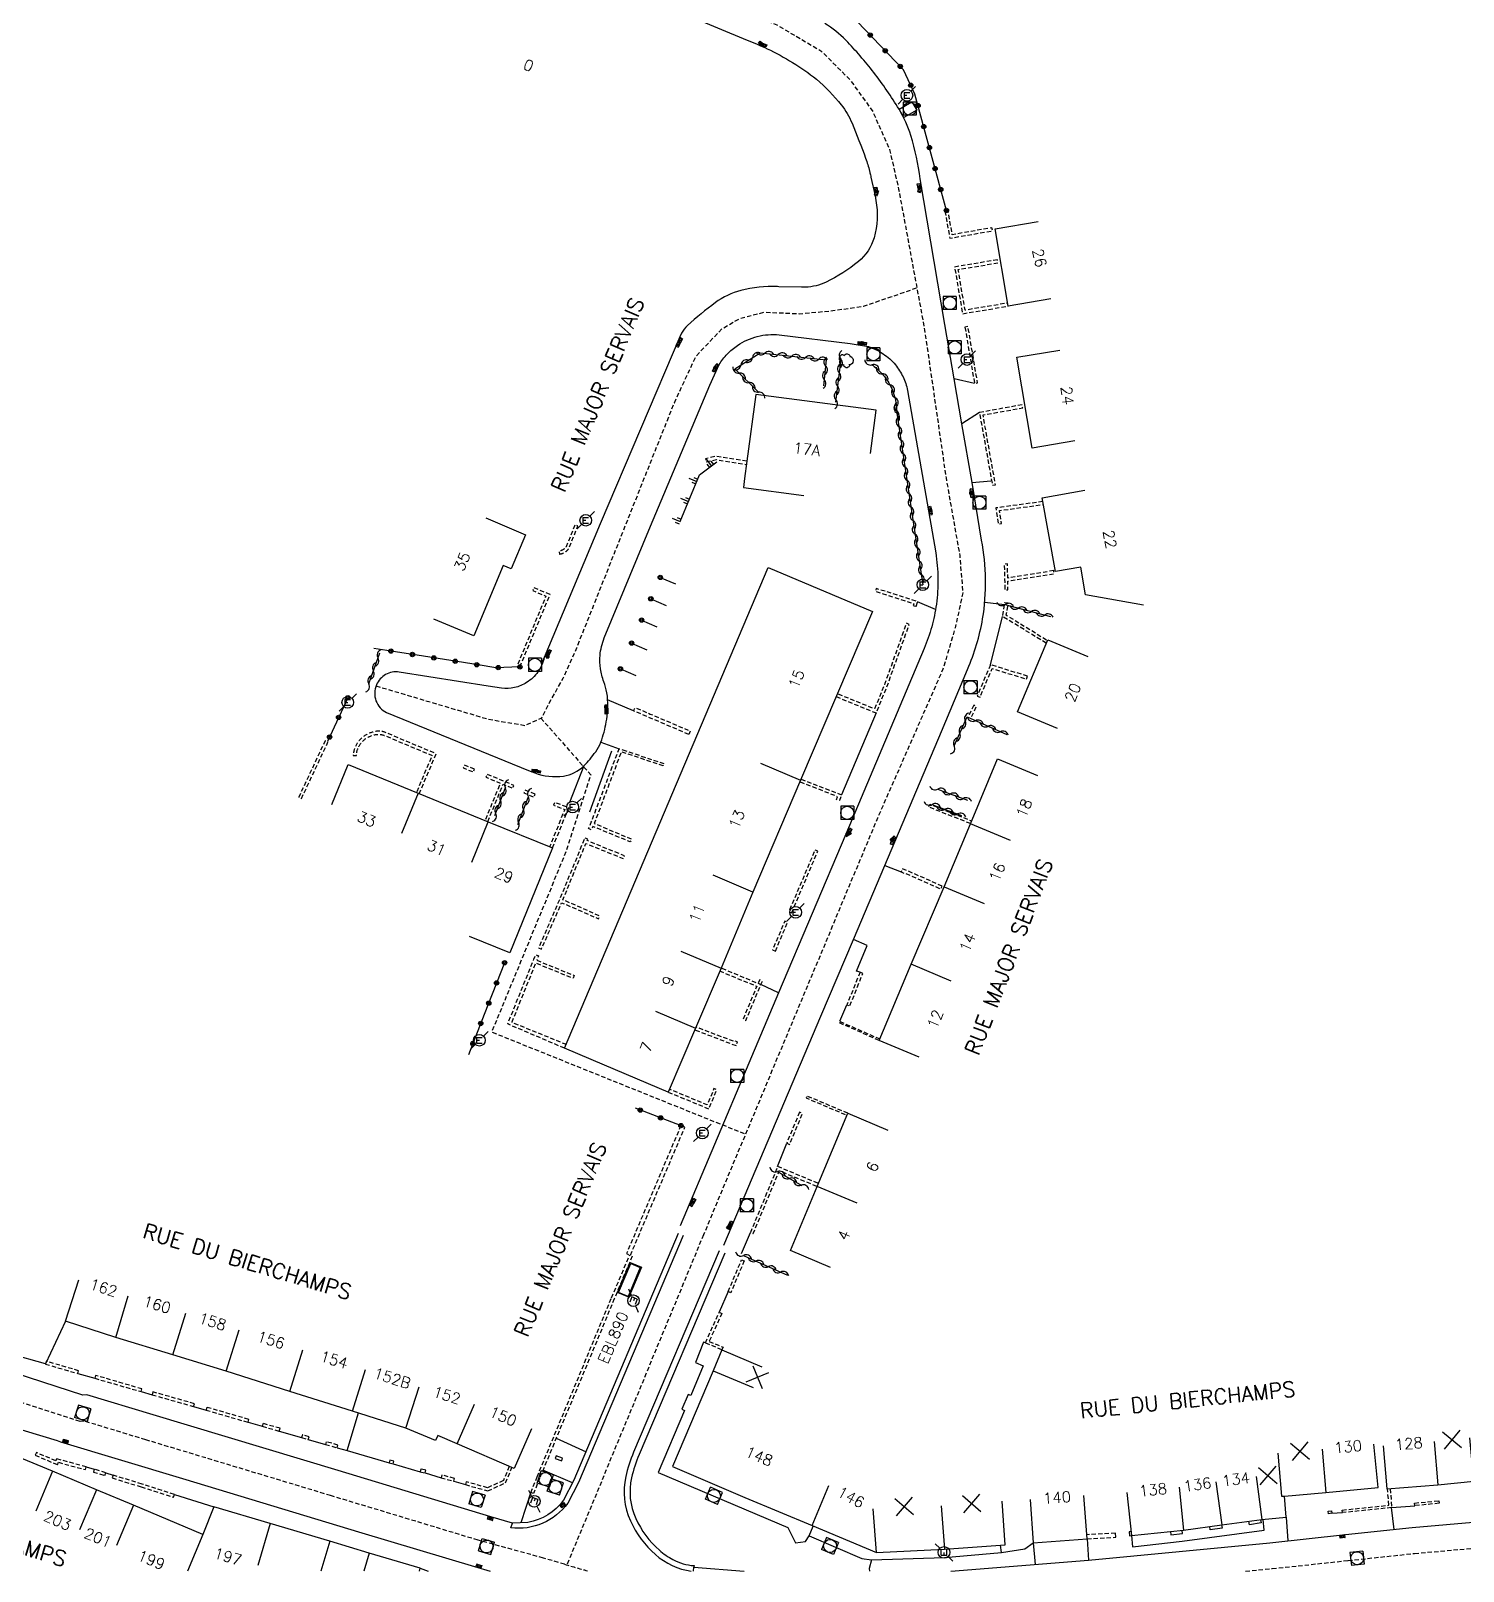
# Model space of a CAD drawing. Header units: millimetres. Extents: x 154000 to 155001, y 121000 to 122000.
# Drawn here: x 154610.4 to 154775.3, y 121000 to 121177.3 of the extents above; entities that cross this region are included whole.
import ezdxf
from ezdxf.enums import TextEntityAlignment as Align

# ---------------------------------------------------------------- set-up
doc = ezdxf.new("R2010")
doc.units = ezdxf.units.MM
doc.linetypes.add('DASHED', pattern=[0.75, 0.5, -0.25])
doc.layers.get('0').update_dxf_attribs({"linetype": 'CONTINUOUS'})
for name, color, linetype in [('W0001', 6, 'DASHED'), ('W0008', 7, 'CONTINUOUS'), ('W0017', 7, 'CONTINUOUS'), ('W0100', 7, 'CONTINUOUS'), ('W0112', 1, 'DASHED'), ('W0211', 2, 'CONTINUOUS'), ('W0300', 7, 'CONTINUOUS'), ('W0302', 3, 'CONTINUOUS'), ('W0310', 3, 'CONTINUOUS'), ('W0322', 7, 'CONTINUOUS'), ('W0334', 7, 'CONTINUOUS'), ('W0400', 7, 'CONTINUOUS'), ('W0420', 7, 'CONTINUOUS'), ('W0471', 7, 'CONTINUOUS'), ('W0984', 7, 'CONTINUOUS'), ('W0989', 7, 'CONTINUOUS'), ('W0991', 7, 'CONTINUOUS'), ('W1102', 7, 'CONTINUOUS')]:
    doc.layers.add(name, color=color, linetype=linetype)
doc.styles.get("Standard").update_dxf_attribs({"font": 'romans.shx', "width": 0.85})

# ---------------------------------------------------------------- blocks, each defined once
blk = doc.blocks.new('T471')
for p, q in [((-0.333334, 0.333334), (-0.333334, -0.333334)), ((-0.333334, 0.333334), (0.333334, 0.333334)), ((-0.333334, 0), (0, 0)), ((0.500001, 0.500001), (1.000002, 1.000002)), ((-0.500001, -0.500001), (-1.000002, -1.000002)), ((-0.333334, -0.333334), (0.333334, -0.333334))]:
    blk.add_line(p, q)
blk.add_ellipse((0, 0), major_axis=(0.471405, 0.471405), ratio=1, start_param=5.4977871438, end_param=11.780972451)
blk = doc.blocks.new('T400')
for p, q in [((-0.15, 0.3), (0.15, 0.3)), ((-0.15, -0.25), (-0.15, 0.3)), ((-0.15, 0.15), (0.15, 0.15)), ((-0.15, 0), (0.15, 0)), ((0.15, 0.3), (0.15, -0.25)), ((-0.15, -0.15), (0.15, -0.15)), ((-0.15, -0.25), (-0.15, -0.3)), ((-0.15, -0.3), (0.15, -0.3)), ((0.15, -0.3), (0.15, -0.25))]:
    blk.add_line(p, q)
blk = doc.blocks.new('T420')
for p, q in [((0.75, 0.75), (-0.75, 0.75)), ((-0.75, 0.75), (-0.75, -0.75)), ((0.75, 0.75), (0.75, -0.75)), ((0.75, -0.75), (-0.75, -0.75))]:
    blk.add_line(p, q)
blk.add_ellipse((0, 0), major_axis=(-0.53, 0.53), ratio=1, start_param=3.926991, end_param=10.210176)
blk = doc.blocks.new('t991o')
at = {"color": 0, "linetype": 'Continuous'}
for p, q in [((-1, 1), (1, -1)), ((-1, -1), (1, 1))]:
    blk.add_line(p, q, dxfattribs=at)
blk = doc.blocks.new('t310o')
at = {"color": 0, "linetype": 'Continuous'}
for centre, start, end in [((-0.5, 0.38), 216.8699, 323.1304), ((0.5, -0.37), 36.8699, 143.1303)]:
    blk.add_arc(centre, 0.625, start, end, dxfattribs=at)
blk = doc.blocks.new('t322o')
at = {"color": 0, "linetype": 'Continuous'}
for radius in [0.25, 0.15]:
    blk.add_circle((0, 0), radius, dxfattribs=at)
blk = doc.blocks.new('T300')
for p, q in [((-0.8, 0.51), (-0.86, 0.34)), ((-0.86, 0.34), (-0.86, 0.17)), ((-0.86, 0.17), (-0.74, 0.06)), ((-0.69, 0.63), (-0.8, 0.51)), ((-0.8, -0.06), (-0.74, 0.06)), ((-0.74, 0.06), (-0.69, 0.11)), ((-0.57, 0.69), (-0.69, 0.63)), ((-0.46, 0.69), (-0.57, 0.69)), ((-0.29, 0.63), (-0.46, 0.69)), ((-0.29, 0.63), (-0.17, 0.74)), ((-0.23, 0.57), (-0.29, 0.63)), ((-0.17, 0.74), (-0.06, 0.8)), ((-0.06, 0.8), (0.06, 0.8)), ((0.06, 0.8), (0.23, 0.74)), ((0.23, 0.74), (0.34, 0.63)), ((0.34, 0.63), (0.4, 0.51)), ((0.46, 0.46), (0.34, 0.46)), ((0.4, 0.51), (0.4, 0.46)), ((0.57, 0.4), (0.46, 0.46)), ((0.57, 0.4), (0.69, 0.29)), ((0.69, 0.29), (0.74, 0.17)), ((0.74, 0.06), (0.69, -0.17)), ((0.74, 0.17), (0.74, 0.06)), ((-0.8, -0.17), (-0.8, -0.06)), ((-0.8, -0.23), (-0.8, -0.17)), ((-0.74, -0.34), (-0.8, -0.23)), ((-0.69, -0.4), (-0.74, -0.34)), ((-0.51, -0.46), (-0.69, -0.4)), ((-0.4, -0.46), (-0.51, -0.46)), ((-0.4, -0.46), (-0.34, -0.46)), ((-0.34, -0.46), (-0.34, -0.4)), ((-0.34, -0.51), (-0.34, -0.46)), ((-0.29, -0.63), (-0.34, -0.51)), ((-0.17, -0.74), (-0.29, -0.63)), ((-0.06, -0.8), (-0.17, -0.74)), ((0.06, -0.8), (-0.06, -0.8)), ((0.17, -0.74), (0.06, -0.8)), ((0.23, -0.69), (0.17, -0.74)), ((0.29, -0.46), (0.23, -0.46)), ((0.29, -0.63), (0.23, -0.69)), ((0.46, -0.4), (0.29, -0.46)), ((0.34, -0.51), (0.29, -0.63)), ((0.34, -0.51), (0.34, -0.46)), ((0.57, -0.34), (0.46, -0.4)), ((0.63, -0.29), (0.57, -0.34)), ((0.69, -0.17), (0.63, -0.29))]:
    blk.add_line(p, q)
blk = doc.blocks.new('t211o')
at = {"color": 0, "linetype": 'Continuous'}
for p, q in [((-0.29, 0.5), (-0.29, 0)), ((0, 1), (0, 0)), ((0.29, 0.5), (0.29, 0))]:
    blk.add_line(p, q, dxfattribs=at)

msp = doc.modelspace()

# ---------------------------------------------------------------- linework, layer by layer
at = {"layer": 'W0001', "flags": 128}
for points in [[(154666.39, 121231.81), (154668.42, 121224.4), (154668.95, 121209.4), (154668.6, 121198.54), (154669.13, 121192.06), (154670.35, 121188.9), (154672.99, 121187.76), (154676.84, 121186.01), (154679.48, 121184.61), (154687.37, 121181.45), (154696.31, 121177.95), (154701.4, 121174.97), (154704.73, 121171.65), (154707.37, 121167.97), (154709.3, 121163.59), (154710.35, 121159.03), (154713.34, 121142.81), (154715.8, 121125.82), (154717.38, 121116.88), (154717.73, 121112.58), (154716.85, 121108.55), (154715.45, 121103.82), (154707.91, 121086.66), (154687.88, 121038.71)], [(154650.18, 121101.88), (154663.13, 121098.04), (154667.34, 121097.33), (154669.27, 121098.21), (154670.15, 121099.96), (154671.73, 121102.76), (154673.3, 121106.27), (154684.53, 121134.47), (154687.01, 121139.81), (154689.99, 121142.96), (154692.09, 121144.18), (154694.9, 121144.89), (154698.94, 121144.71), (154702.79, 121145.06), (154706.3, 121145.59), (154709.46, 121146.64), (154712.44, 121147.69)], [(154669.17, 121098.17), (154674.9, 121091.65), (154672.09, 121082.89), (154663.5, 121062.05), (154692.72, 121050.3)], [(154687.88, 121038.71), (154672.16, 121000.72)]]:
    msp.add_lwpolyline(points, dxfattribs=at)
at = {"layer": 'W0001'}
msp.add_lwpolyline([(154674.69, 121000, -0.006205), (154671.9, 121000.79), (154669.46, 121001.51), (154661.93, 121003.57), (154644.96, 121008.7), (154623.67, 121015.12), (154616.6, 121017.27), (154616.12, 121017.21), (154606.23, 121020.41)], format="xyb", dxfattribs=at)
msp.add_lwpolyline([(154750.29, 121000), (154753.36, 121000.3), (154762.09, 121001.23), (154769.74, 121002.04), (154780.94, 121003.04)], dxfattribs=at)
at = {"layer": 'W0008', "flags": 128}
for points in [[(154685.61, 121179.21), (154692.92, 121176.17, -0.010352), (154694.07, 121175.71, -0.010352), (154695.21, 121175.2, -0.027797), (154698.14, 121173.6, -0.027797), (154700.88, 121171.7, -0.043378), (154703.74, 121168.74, -0.073469), (154704.98, 121166.64, -0.009119), (154706.55, 121162.6, -0.025524), (154707.01, 121161.12, -0.013047), (154707.05, 121160.93, 0.004841), (154707.16, 121160.42), (154707.63, 121158.27), (154707.73, 121157.74, -0.115865), (154707.52, 121153.45, -0.152435), (154705.71, 121150.71, -0.058829), (154702, 121148.34, -0.10605), (154699.61, 121147.76, -0.008814), (154699.5, 121147.75, -0.003117), (154699.18, 121147.76), (154696.56, 121147.81), (154696.4, 121147.82, 0.073034), (154692.18, 121147.37, 0.096051), (154689.25, 121145.98, 0.025566), (154686.04, 121143.36, 0.093499), (154685.35, 121142.45, 0.005045), (154685.31, 121142.37, 0.0094), (154685.29, 121142.33), (154675.97, 121120.53), (154669.36, 121104.68)], [(154690.24, 121037.51), (154701.39, 121063.86), (154705.14, 121072.68), (154708.76, 121081.22), (154715.28, 121096.64), (154718.28, 121103.78, 0.030258), (154719.32, 121106.63, 0.030258), (154720.01, 121109.59, 0.045395), (154720.36, 121114.13, 0.045395), (154719.89, 121118.66), (154718.83, 121125.29), (154717.63, 121132.02), (154716.75, 121137.22), (154715.68, 121143.45), (154712.84, 121160.22, 0.040876), (154711.75, 121165.2, 0.062763), (154710.39, 121168.23, 0.027185), (154707.48, 121172.47, 0.028557), (154704.27, 121176.17, 0.065023), (154701.84, 121178.1, 0.041298)], [(154669.54, 121105.15, -0.100456), (154668.82, 121103.5, -0.100456), (154667.52, 121102.26, -0.083771), (154666.13, 121101.69, -0.083771), (154664.63, 121101.6), (154663.1, 121101.86), (154652.85, 121103.47, 0.164136), (154651.29, 121103.18, 0.164136), (154650.23, 121102, 0.191784), (154650.18, 121100.17, 0.191784), (154651.4, 121098.8), (154667.74, 121092.14), (154668.46, 121091.87, 0.12914), (154671.75, 121091.5, 0.16315), (154674.11, 121092.69, 0.039299), (154675.47, 121094.29, 0.066124), (154676.06, 121095.39, 0.0495), (154676.69, 121097.75, 0.047567), (154676.85, 121100.29, 0.04543), (154676.76, 121101.09, 0.027583), (154676.41, 121102.36, -0.055769), (154676.03, 121103.85, -0.055769), (154675.98, 121105.4, -0.037064), (154676.14, 121106.41, -0.037064), (154676.45, 121107.39), (154681.8, 121120.26), (154688.61, 121136.48), (154689.68, 121138.86, -0.052576), (154690.62, 121140.07, -0.052576), (154691.79, 121141.05, -0.087069), (154694.08, 121142.09, -0.087069), (154696.59, 121142.28), (154704.78, 121141.28), (154706.86, 121140.92, -0.071455), (154708.57, 121140.09, -0.071455), (154709.98, 121138.82, -0.061685), (154710.86, 121137.43, -0.061685), (154711.38, 121135.88), (154714.61, 121117.2, -0.037592), (154714.87, 121114.24, -0.037592), (154714.69, 121111.28, -0.033617), (154714.16, 121108.68, -0.033617), (154713.28, 121106.17), (154704.27, 121084.83), (154696.51, 121066.54), (154693.1, 121058.48), (154685.21, 121039.75)], [(154689.7, 121036.88), (154679.83, 121013.69, 0.045877), (154678.94, 121010.89, 0.162989), (154679.47, 121005.8, 0.105653), (154682.35, 121001.91, 0.145211), (154686.48, 121000, 0.145211)], [(154559.11, 121000), (154559.47, 121001.26), (154562.56, 121012.48, 0.004444), (154562.8, 121013.39, -0.194793), (154563.72, 121014.62), (154565.44, 121015.59), (154571.89, 121017.63, -0.050378), (154578.85, 121019.07, -0.005741), (154590.52, 121020.16, -0.061463), (154596.44, 121019.91, -0.015031), (154599.07, 121019.39), (154613.49, 121015.03), (154613.85, 121014.9), (154627.89, 121010.67), (154648.55, 121004.43), (154661.53, 121000.53), (154663.31, 121000)]]:
    msp.add_lwpolyline(points, format="xyb", dxfattribs=at)
at = {"layer": 'W0008'}
msp.add_lwpolyline([(154685.53, 121038.64), (154673.5, 121010.21), (154672.27, 121007.84, -0.274274), (154665.7, 121004.99), (154665.9, 121005.52), (154663.39, 121006.26), (154645.83, 121011.57), (154624.54, 121018), (154616.89, 121020.31), (154616.43, 121020.27), (154607.09, 121023.28)], format="xyb", dxfattribs=at)
msp.add_lwpolyline([(154716.34, 121000), (154732.2, 121001.26), (154753.06, 121003.28), (154761.77, 121004.21), (154769.45, 121005.02), (154780.43, 121006)], dxfattribs=at)
at = {"layer": 'W0008', "flags": 128}
msp.add_lwpolyline([(154686.75, 121000), (154686.78, 121000.48), (154692.57, 121000)], dxfattribs=at)
at = {"layer": 'W0017'}
for p, q in [((154719.08, 121136.69), (154716.75, 121137.22)), ((154719.65, 121133.34), (154717.63, 121132.02)), ((154718.83, 121125.29), (154720.95, 121125.49)), ((154714.59, 121110.67), (154712.53, 121111.57)), ((154722.54, 121111.19), (154720.27, 121111.48)), ((154720.92, 121104.32), (154722.31, 121109.87)), ((154679.84, 121099), (154676.85, 121100.29)), ((154707.77, 121098.76), (154703.78, 121089.34)), ((154676.06, 121095.39), (154678.18, 121094.65)), ((154672.49, 121088.51), (154674.14, 121092.72)), ((154708.76, 121081.22), (154710.63, 121080.48)), ((154696.51, 121066.54), (154694.47, 121067.5)), ((154703.57, 121063.3), (154704.38, 121065.16)), ((154696.42, 121046.56), (154697.47, 121049.25)), ((154692.27, 121036.56), (154693.28, 121038.99))]:
    msp.add_line(p, q, dxfattribs=at)
at = {"layer": 'W0017', "flags": 128}
msp.add_lwpolyline([(154710.95, 121167.27), (154710.39, 121168.23), (154711.86, 121169.1), (154712.43, 121168.14)], close=True, dxfattribs=at)
msp.add_lwpolyline([(154705.9, 121068.92), (154705.51, 121069.06), (154706.72, 121071.99), (154705.14, 121072.68)], dxfattribs=at)
at = {"layer": 'W0100'}
for p, q in [((154614.43, 121028.77), (154615.97, 121033.53)), ((154690, 121025.47), (154694.61, 121023.53))]:
    msp.add_line(p, q, dxfattribs=at)
at = {"layer": 'W0100', "flags": 128}
for points in [[(154727.88, 121146.41), (154722.95, 121145.58), (154721.46, 121154.49), (154726.39, 121155.32)], [(154730.63, 121130.06), (154725.7, 121129.24), (154723.96, 121139.7), (154728.89, 121140.52)], [(154707.12, 121128.63), (154707.77, 121133.59), (154693.89, 121135.41), (154692.87, 121127.74), (154692.6, 121125.76), (154692.48, 121124.71), (154699.42, 121123.8)], [(154738.54, 121111.17), (154731.86, 121112.36), (154731.33, 121115.55), (154728.41, 121115.05), (154726.88, 121123.5), (154731.8, 121124.39)], [(154662.81, 121121.2), (154667.41, 121119.25), (154665.76, 121115.34), (154664.84, 121115.73), (154661.46, 121107.63), (154656.84, 121109.56)], [(154728.65, 121096.97), (154724.04, 121098.89), (154727.51, 121107.19), (154732.12, 121105.27)], [(154645.08, 121088.21), (154646.98, 121092.83), (154655.03, 121089.53), (154663.08, 121086.23), (154670.5, 121083.24), (154665.58, 121071.15), (154660.95, 121073.03)], [(154712.72, 121059.14), (154708.11, 121061.07), (154711.77, 121069.84), (154715.57, 121078.77), (154718.61, 121086.01), (154721.74, 121093.49), (154726.35, 121091.56)], [(154702.5, 121034.96), (154697.88, 121036.89), (154700.96, 121044.27), (154704.5, 121052.69), (154709.11, 121050.75)]]:
    msp.add_lwpolyline(points, dxfattribs=at)
msp.add_lwpolyline([(154707.32, 121110.43), (154699.06, 121091.02), (154693.58, 121078.14), (154689.9, 121069.39), (154686.97, 121062.5), (154683.83, 121055.13), (154676.48, 121058.22), (154671.87, 121060.18), (154695.33, 121115.52), (154702.71, 121112.39)], close=True, dxfattribs=at)
at = {"layer": 'W0100'}
for points in [[(154678.11, 121032.07), (154679.51, 121035.42), (154680.6, 121034.96), (154679.2, 121031.61)], [(154670.92, 121013.27), (154670.82, 121012.97), (154671.57, 121012.7), (154671.66, 121013.01)]]:
    msp.add_lwpolyline(points, close=True, dxfattribs=at)
for points in [[(154668.09, 121016.4), (154666.1, 121011.81), (154659.54, 121014.66), (154657.3, 121015.63), (154657.05, 121015.05), (154653.63, 121016.47), (154647.46, 121018.43), (154640.25, 121020.69), (154632.94, 121023), (154626.8, 121024.91), (154620.22, 121026.9), (154614.43, 121028.77), (154612.12, 121023.88), (154603.88, 121026.17)], [(154690, 121025.47), (154688.99, 121023.07), (154684.3, 121012.04), (154692.64, 121008.49), (154700.39, 121005.25), (154707.78, 121002.17), (154715.61, 121002.54)], [(154655.18, 121000), (154655.28, 121000.33), (154649.41, 121002.08), (154644.87, 121003.45), (154637.99, 121005.47), (154631.53, 121007.42), (154630.24, 121004.24), (154622.25, 121007.58), (154617.99, 121009.36), (154612.94, 121011.51), (154607.84, 121013.61), (154603.17, 121015.59), (154599.25, 121017.24), (154597.31, 121012.63)], [(154754.77, 121008.65), (154759.53, 121009.06), (154765.54, 121009.64), (154765.06, 121014.62)], [(154766.13, 121014.44), (154766.55, 121009.46), (154772.42, 121009.95), (154776.58, 121010.37), (154776.09, 121015.34)], [(154725.48, 121008.26), (154725.84, 121003.27), (154732.04, 121003.72), (154731.68, 121008.71)], [(154736.62, 121009.06), (154737.14, 121004.09), (154743.15, 121004.71), (154747.56, 121005.32), (154752.15, 121005.93), (154754.96, 121006.2), (154754.77, 121008.65)], [(154715.61, 121002.54), (154722.62, 121003.05), (154722.25, 121008.04)]]:
    msp.add_lwpolyline(points, dxfattribs=at)
at = {"layer": 'W0112', "flags": 128}
for points in [[(154715.68, 121156.52), (154716.23, 121153.39), (154721.15, 121154.25), (154721.09, 121154.6), (154716.52, 121153.8), (154716.03, 121156.58)], [(154721.72, 121150.91), (154716.79, 121150.08), (154717.7, 121144.7), (154722.95, 121145.58), (154722.89, 121145.93), (154717.99, 121145.11), (154717.2, 121149.79), (154721.78, 121150.56)], [(154717.98, 121143.16), (154718.23, 121141.71), (154719.08, 121136.69), (154719.43, 121136.75), (154718.58, 121141.77), (154718.33, 121143.22)], [(154724.57, 121134.22), (154719.65, 121133.34), (154721.14, 121124.97), (154721.49, 121125.03), (154720.06, 121133.06), (154724.63, 121133.87)], [(154728.2, 121115.14), (154723.27, 121114.35), (154722.91, 121114.29), (154722.87, 121115.91), (154722.51, 121115.9), (154722.55, 121114.23), (154722.58, 121112.93), (154722.93, 121112.94), (154722.91, 121113.93), (154723.32, 121114), (154728.26, 121114.79)], [(154666.75, 121104.06), (154670.22, 121112.4), (154668.37, 121113.17), (154668.24, 121112.84), (154669.75, 121112.21), (154666.42, 121104.2)], [(154712.36, 121111.03), (154712.53, 121111.57), (154707.77, 121113.08), (154707.66, 121112.75), (154712.09, 121111.34), (154712.02, 121111.13)], [(154725.19, 121102.99), (154722.33, 121103.88), (154720.92, 121104.32), (154719.39, 121100.71), (154719.72, 121100.57), (154721.12, 121103.89), (154722.22, 121103.54), (154725.08, 121102.65)], [(154686.19, 121096.29), (154681.6, 121098.25), (154679.84, 121099), (154680, 121099.39), (154681.76, 121098.64), (154686.36, 121096.67)], [(154718.99, 121099.66), (154718.46, 121098.55), (154718.78, 121098.4), (154719.31, 121099.5)], [(154641.6, 121088.91), (154643.72, 121093.44), (154644.65, 121095.41), (154644.32, 121095.56), (154643.4, 121093.59), (154641.28, 121089.06)], [(154678.58, 121094.52), (154683.32, 121092.94), (154683.24, 121092.68), (154678.49, 121094.26), (154678.42, 121094.28), (154675.3, 121086.05), (154679.58, 121084.25), (154679.44, 121083.92), (154675.15, 121085.71), (154674.99, 121085.32), (154674.66, 121085.46), (154674.96, 121086.18), (154678.18, 121094.65)], [(154661.53, 121092.3), (154660.36, 121092.76), (154660.23, 121092.43), (154661.4, 121091.97)], [(154668.49, 121089.41), (154667.34, 121089.89), (154667.21, 121089.56), (154668.36, 121089.08)], [(154698.03, 121075.76), (154701.03, 121082.84), (154700.71, 121082.98), (154697.71, 121075.9)], [(154715.37, 121078.83), (154710.79, 121080.84), (154710.63, 121080.48), (154710.95, 121080.34), (154710.97, 121080.37), (154715.22, 121078.51)], [(154696.16, 121071.36), (154697.56, 121074.68), (154697.24, 121074.82), (154695.83, 121071.5)], [(154705.9, 121068.92), (154704.38, 121065.16), (154704.71, 121065.02), (154706.23, 121068.79)], [(154679.47, 121036.36), (154685.74, 121051.09), (154685.29, 121051.28), (154679.02, 121036.55)], [(154698.95, 121052.82), (154697.47, 121049.25), (154697.8, 121049.11), (154699.28, 121052.69)]]:
    msp.add_lwpolyline(points, close=True, dxfattribs=at)
for points in [[(154692.87, 121127.74), (154689.36, 121128.3), (154688.1, 121128.02), (154688.18, 121127.65), (154689.37, 121127.92), (154692.8, 121127.36)], [(154726.96, 121123.09), (154722.17, 121122.44), (154721.53, 121122.35), (154721.84, 121120.49), (154722.19, 121120.55), (154721.94, 121122.05), (154722.22, 121122.09), (154727.02, 121122.75)], [(154727.34, 121106.79), (154722.31, 121109.87), (154722.58, 121111.48), (154722.93, 121111.42), (154722.7, 121110.05), (154727.48, 121107.12)], [(154703.14, 121100.64), (154707.77, 121098.76), (154709.09, 121102.02), (154711.57, 121108.96), (154711.24, 121109.08), (154708.76, 121102.14), (154707.58, 121099.23), (154703.27, 121100.97)], [(154663.06, 121086.26), (154664.81, 121090.57), (154665.91, 121090.09), (154666.05, 121090.41), (154664.96, 121090.89), (154662.96, 121091.71), (154662.82, 121091.38), (154664.49, 121090.7), (154662.74, 121086.4)], [(154699.11, 121091.15), (154703.78, 121089.34), (154703.52, 121088.68), (154703.19, 121088.81), (154703.32, 121089.13), (154698.99, 121090.82)], [(154670.5, 121083.24), (154672.37, 121087.86), (154671.44, 121088.21), (154670.75, 121088.47), (154670.62, 121088.14), (154671.31, 121087.88), (154671.91, 121087.65), (154670.17, 121083.37)], [(154718.62, 121086.03), (154713.79, 121087.94), (154713.92, 121088.27), (154714.25, 121088.14), (154718.75, 121086.35)], [(154674.48, 121084.08), (154674.55, 121084.25), (154674.22, 121084.38), (154674.15, 121084.22), (154671.36, 121077.4), (154668.9, 121071.73), (154669.22, 121071.59), (154671.55, 121076.93), (154675.81, 121075.08), (154675.95, 121075.4), (154671.69, 121077.26), (154674.35, 121083.75), (154678.64, 121082), (154678.78, 121082.32), (154674.48, 121084.08)], [(154671.87, 121060.18), (154665.34, 121062.97), (154668.36, 121070.43), (154668.56, 121070.94), (154668.89, 121070.81), (154668.69, 121070.3)], [(154668.69, 121070.3), (154672.99, 121068.56), (154672.86, 121068.23), (154668.55, 121069.97), (154665.81, 121063.17), (154672.07, 121060.64)], [(154689.72, 121069.08), (154694.01, 121067.31), (154692.44, 121063.51), (154692.77, 121063.38), (154694.47, 121067.5), (154694.67, 121067.91), (154694.35, 121068.06), (154694.15, 121067.65), (154694.47, 121067.5), (154689.86, 121069.41)], [(154686.96, 121062.27), (154691.63, 121060.48), (154691.79, 121060.9), (154691.46, 121061.03), (154691.43, 121060.94), (154687.09, 121062.6)], [(154708.11, 121061.07), (154703.5, 121063.11), (154703.58, 121063.28), (154708.18, 121061.24)], [(154683.83, 121055.13), (154688.49, 121053.2), (154689.42, 121055.39), (154689.09, 121055.53), (154688.3, 121053.66), (154683.97, 121055.46)], [(154704.5, 121052.69), (154699.79, 121054.69), (154699.69, 121054.47), (154704.41, 121052.46)], [(154701.04, 121044.64), (154696.42, 121046.56), (154693.28, 121038.99), (154693.61, 121038.86), (154696.61, 121046.09), (154700.9, 121044.31)]]:
    msp.add_lwpolyline(points, dxfattribs=at)
msp.add_lwpolyline([(154671.3, 121117.05, 0.061316), (154671.63, 121117.12, 0.061316), (154671.93, 121117.26, 0.06177), (154672.24, 121117.51, 0.090705), (154672.39, 121117.74), (154672.43, 121117.84), (154673.43, 121120.29), (154673.1, 121120.43), (154672.1, 121117.98), (154672.06, 121117.88, -0.090705), (154671.98, 121117.76, -0.06177), (154671.74, 121117.56, -0.061316), (154671.51, 121117.45, -0.061316), (154671.27, 121117.4)], format="xyb", close=True, dxfattribs=at)
msp.add_lwpolyline([(154655.16, 121089.45), (154657.1, 121094.06), (154651.27, 121096.51, 0.1326), (154650.23, 121096.65, 0.103537), (154648.96, 121096.2, 0.12228), (154647.97, 121095.21, 0.12228), (154647.56, 121093.87), (154647.92, 121093.86, -0.12228), (154648.28, 121095.03, -0.12228), (154649.14, 121095.9, -0.103537), (154650.27, 121096.29, -0.1326), (154651.13, 121096.18), (154656.63, 121093.87), (154654.84, 121089.59)], format="xyb", dxfattribs=at)
at = {"layer": 'W0112'}
for points in [[(154679.68, 121036.24), (154677.61, 121031.33), (154669.02, 121010.71), (154668.32, 121008.93), (154668.02, 121009.05), (154668.72, 121010.84), (154677.3, 121031.46), (154679.39, 121036.4)], [(154665.52, 121012.06), (154664.85, 121010.42), (154663.03, 121009.6), (154660.56, 121010.28), (154660.47, 121009.96), (154663.06, 121009.25), (154665.1, 121010.18), (154665.82, 121011.93)], [(154766.93, 121009.49), (154767.1, 121007.32), (154761.45, 121006.74), (154761.42, 121007.04), (154766.78, 121007.59), (154766.63, 121009.47)], [(154732.04, 121003.72), (154735.34, 121003.91), (154735.31, 121004.38), (154732.02, 121004.19)], [(154737.09, 121004.55), (154736.88, 121004.52), (154736.94, 121004.06), (154737.14, 121004.09)]]:
    msp.add_lwpolyline(points, dxfattribs=at)
for points in [[(154692.27, 121035.84), (154692.57, 121035.71), (154691.02, 121032.05), (154690.72, 121032.18)], [(154689.69, 121029.8), (154689.99, 121029.67), (154688.54, 121026.45), (154690.13, 121025.78), (154690, 121025.47), (154688.1, 121026.28)], [(154612.22, 121024.15), (154612.13, 121023.84), (154615.85, 121022.75), (154615.95, 121023.07)], [(154617.89, 121022.53), (154617.8, 121022.21), (154623.14, 121020.66), (154623.23, 121020.98)], [(154624.5, 121020.63), (154624.41, 121020.31), (154629.19, 121018.95), (154629.28, 121019.27)], [(154630.72, 121018.86), (154630.62, 121018.54), (154635.45, 121017.14), (154635.54, 121017.46)], [(154637.18, 121017), (154637.09, 121016.68), (154639.05, 121016.12), (154639.14, 121016.44)], [(154641.72, 121015.69), (154641.62, 121015.37), (154642.39, 121015.15), (154642.48, 121015.47)], [(154644.45, 121014.9), (154644.36, 121014.59), (154645.71, 121014.2), (154645.8, 121014.52)], [(154611.09, 121013.65), (154610.96, 121013.35), (154613.53, 121012.25), (154613.62, 121012.53), (154616.74, 121011.69), (154616.83, 121012.01), (154613.4, 121012.93), (154613.33, 121012.7)], [(154651.79, 121012.78), (154651.71, 121012.46), (154652.17, 121012.35), (154652.25, 121012.67)], [(154617.75, 121011.73), (154617.65, 121011.41), (154618.98, 121011), (154619.08, 121011.31)], [(154619.91, 121011.05), (154619.81, 121010.74), (154623.15, 121009.7), (154626.88, 121008.52), (154626.98, 121008.83), (154623.25, 121010.02)], [(154655.35, 121011.76), (154655.28, 121011.43), (154655.83, 121011.32), (154655.9, 121011.64)], [(154657.76, 121011.08), (154657.67, 121010.76), (154659.13, 121010.35), (154659.22, 121010.67)], [(154760.22, 121006.67), (154759.83, 121006.6), (154759.78, 121006.9), (154760.17, 121006.96)], [(154769.75, 121007.84), (154772.53, 121008.11), (154772.56, 121007.81), (154769.78, 121007.54)]]:
    msp.add_lwpolyline(points, close=True, dxfattribs=at)
at = {"layer": 'W0211', "flags": 128}
msp.add_lwpolyline([(154685.19, 121120.8), (154687.44, 121126.15), (154689.4, 121127.65)], dxfattribs=at)
at = {"layer": 'W0302', "flags": 128}
for points in [[(154661.95, 121104.29), (154655.64, 121105.29)], [(154674.79, 121087.4), (154677.34, 121094.4)]]:
    msp.add_lwpolyline(points, dxfattribs=at)
at = {"layer": 'W0310', "flags": 128}
for points in [[(154694.23, 121135.68), (154691.49, 121138.37), (154694.41, 121140.22), (154702.01, 121139.39), (154701.69, 121136.41)], [(154703.69, 121139.47), (154703.09, 121134.51)], [(154710.13, 121133.28), (154711.87, 121121.75), (154713.13, 121113.51)], [(154722.62, 121111.24), (154723, 121111.13), (154727.83, 121109.85)], [(154649.35, 121102.13), (154649.61, 121102.87), (154650.63, 121105.7)], [(154716.74, 121094.98), (154718.22, 121098.31), (154722.79, 121096.27)], [(154665.07, 121090.13), (154664.91, 121089.71), (154663.83, 121086.91)], [(154667.7, 121089.12), (154667.54, 121088.7), (154666.46, 121085.9)], [(154714.87, 121090), (154715.45, 121089.78), (154718.26, 121088.74)], [(154714.21, 121088.23), (154714.79, 121088.01), (154717.6, 121086.97)], [(154696.4, 121045.98), (154696.6, 121045.87), (154699.2, 121044.37)], [(154692.49, 121036.33), (154693, 121036.1), (154697.56, 121034.06)]]:
    msp.add_lwpolyline(points, dxfattribs=at)
msp.add_lwpolyline([(154707.27, 121138.83, -0.049832), (154708.27, 121137.98, -0.049832), (154709.09, 121136.94, -0.072656), (154709.88, 121135.19, -0.072656), (154710.13, 121133.28)], format="xyb", dxfattribs=at)
at = {"layer": 'W0322', "flags": 128}
for points in [[(154715.85, 121156.59), (154712.23, 121169.96), (154710.9, 121172.77), (154705.59, 121178.33), (154693.29, 121184.72), (154676.19, 121192.22), (154673.58, 121197.98)], [(154682.9, 121114.37), (154684.65, 121113.61)], [(154681.82, 121111.9), (154683.58, 121111.14)], [(154680.76, 121109.46), (154682.52, 121108.69)], [(154666.75, 121104.06), (154663.99, 121103.97), (154661.95, 121104.29), (154655.64, 121105.29), (154651.91, 121105.88), (154649.94, 121106.19)], [(154679.61, 121106.81), (154681.36, 121106.04)], [(154678.32, 121103.84), (154680.08, 121103.08)], [(154646.94, 121100.52), (154644.6, 121095.49)], [(154664.98, 121070.02), (154662.65, 121064.06), (154660.82, 121059.41)], [(154685.29, 121051.28), (154684.74, 121051.48), (154680.07, 121053.27)]]:
    msp.add_lwpolyline(points, dxfattribs=at)
at = {"layer": 'W0334'}
msp.add_line((154626.98, 121008.83), (154631.53, 121007.42), dxfattribs=at)
for points in [[(154684.98, 121038.87), (154672.96, 121010.46), (154671.76, 121008.16, -0.194971), (154667.65, 121005.62), (154665.9, 121005.52)], [(154690.32, 121036.61), (154680.46, 121013.42, 0.045877), (154679.6, 121010.75, 0.162989), (154680.08, 121006.08, 0.105653), (154682.8, 121002.42, 0.065204), (154684.37, 121001.36, 0.114882), (154686.79, 121000.64), (154686.78, 121000.48)]]:
    msp.add_lwpolyline(points, format="xyb", dxfattribs=at)
msp.add_lwpolyline([(154679.45, 121035.53), (154680.74, 121034.98), (154679.29, 121031.55), (154678, 121032.09)], close=True, dxfattribs=at)
for points in [[(154690.72, 121032.18), (154689.69, 121029.8)], [(154688.1, 121026.28), (154687.9, 121026.36), (154686.96, 121024.03), (154687.86, 121023.64), (154686.44, 121020.22), (154686.13, 121020.34), (154685.4, 121018.65), (154685.71, 121018.5), (154682.67, 121011.35), (154697.58, 121005.03), (154698.49, 121003.27), (154699.61, 121003.4), (154700.04, 121004.06), (154706.1, 121001.45), (154707.24, 121001.29), (154706.97, 121000.32), (154707, 121000)], [(154615.85, 121022.75), (154617.8, 121022.21)], [(154623.14, 121020.66), (154624.41, 121020.31)], [(154629.19, 121018.95), (154630.62, 121018.54)], [(154646.85, 121013.87), (154648.16, 121018.21)], [(154635.45, 121017.14), (154637.09, 121016.68)], [(154639.05, 121016.12), (154641.62, 121015.37)], [(154642.39, 121015.15), (154644.36, 121014.59)], [(154645.71, 121014.2), (154646.85, 121013.87), (154651.71, 121012.46)], [(154670.94, 121015.31), (154674.38, 121013.74)], [(154652.17, 121012.35), (154655.28, 121011.43)], [(154616.83, 121012.01), (154617.75, 121011.73)], [(154619.08, 121011.31), (154619.91, 121011.05)], [(154655.83, 121011.32), (154657.67, 121010.76)], [(154672.82, 121010.16), (154669.4, 121011.62)], [(154659.13, 121010.35), (154660.47, 121009.96)], [(154668.01, 121009.09), (154666.84, 121005.57)], [(154767.38, 121004.8), (154767.1, 121007.32), (154769.78, 121007.54)], [(154700.04, 121004.06), (154700.5, 121005.2)], [(154737.14, 121004.09), (154737.27, 121002.82), (154743, 121003.44), (154752.42, 121004.72), (154752.3, 121005.95)], [(154747.53, 121005.32), (154747.58, 121004.96), (154746.22, 121004.76), (154746.17, 121005.13)], [(154752.02, 121005.92), (154752.07, 121005.58), (154750.72, 121005.34), (154750.67, 121005.74)], [(154754.96, 121006.2), (154755.14, 121003.5)], [(154760.22, 121006.67), (154761.45, 121006.74)], [(154732.04, 121003.72), (154732.22, 121001.26)], [(154741.65, 121004.55), (154741.69, 121004.18), (154743.03, 121004.34), (154742.99, 121004.69)], [(154715.62, 121001.59), (154722.2, 121002.16), (154724.89, 121002.59), (154725.84, 121003.27), (154726.07, 121000.77)], [(154722.2, 121002.16), (154722.07, 121003.01)], [(154655.28, 121000.33), (154656.19, 121000)]]:
    msp.add_lwpolyline(points, dxfattribs=at)
at = {"layer": 'W0334', "flags": 128}
msp.add_lwpolyline([(154707.24, 121001.29), (154715.62, 121001.59)], dxfattribs=at)
at = {"layer": 'W1102'}
for p, q in [((154694.46, 121092.98), (154699.06, 121091.02)), ((154655.03, 121089.53), (154653.13, 121084.9)), ((154661.2, 121081.59), (154663.08, 121086.23)), ((154723.22, 121084.08), (154718.61, 121086.01)), ((154693.58, 121078.14), (154688.98, 121080.09)), ((154715.57, 121078.77), (154720.18, 121076.82)), ((154685.29, 121071.34), (154689.9, 121069.39)), ((154716.38, 121067.9), (154711.77, 121069.84)), ((154682.37, 121064.45), (154686.97, 121062.5)), ((154705.57, 121042.34), (154700.96, 121044.27)), ((154620.22, 121026.9), (154621.67, 121031.69)), ((154626.8, 121024.91), (154628.28, 121029.68)), ((154632.94, 121023), (154634.44, 121027.77)), ((154640.25, 121020.69), (154641.75, 121025.46)), ((154647.46, 121018.43), (154648.96, 121023.2)), ((154688.99, 121023.07), (154693.59, 121021.13)), ((154653.63, 121016.47), (154655.14, 121021.23)), ((154659.54, 121014.66), (154661.53, 121019.24)), ((154612.94, 121011.51), (154611.01, 121006.9)), ((154617.99, 121009.36), (154616.03, 121004.76)), ((154700.39, 121005.25), (154702.32, 121009.86)), ((154622.25, 121007.58), (154620.32, 121002.96)), ((154707.78, 121002.17), (154707.4, 121007.16)), ((154637.99, 121005.47), (154636.57, 121000.67)), ((154630.24, 121004.24), (154628.47, 121000)), ((154644.87, 121003.45), (154643.84, 121000)), ((154649.41, 121002.08), (154648.78, 121000))]:
    msp.add_line(p, q, dxfattribs=at)
for points in [[(154759.1, 121014.04), (154759.53, 121009.06)], [(154772, 121014.94), (154772.42, 121009.95)], [(154754.01, 121013.6), (154754.43, 121008.62), (154754.77, 121008.65)], [(154751.49, 121010.89), (154752.15, 121005.93)], [(154742.64, 121009.68), (154743.15, 121004.71)], [(154746.87, 121010.27), (154747.56, 121005.32)]]:
    msp.add_lwpolyline(points, dxfattribs=at)
at = {"layer": 'W1102', "flags": 128}
msp.add_lwpolyline([(154715.24, 121007.53), (154715.61, 121002.54)], dxfattribs=at)

# ---------------------------------------------------------------- block references
at = {"layer": 'W0211'}
for p, rotation in [((154688.79, 121127.18), 37.42187503296828), ((154687.13, 121125.41), 67.21950969924906), ((154686.16, 121123.1), 67.21950969924906), ((154685.19, 121120.8), 67.21950969924906)]:
    msp.add_blockref('t211o', p, dxfattribs=dict(at, rotation=rotation))
at = {"layer": 'W0300'}
msp.add_blockref('T300', (154704.37, 121139.28), dxfattribs=at)
at = {"layer": 'W0310'}
for p, rotation in [((154693.53, 121139.67), 32.24939774380512), ((154694.94, 121140.16), 353.8254881731118), ((154696.49, 121139.99), 353.8254881731118), ((154698.05, 121139.82), 353.8254881731118), ((154699.61, 121139.66), 353.8254881731118), ((154701.16, 121139.49), 353.8254881731118), ((154703.69, 121139.47), 263.0736279506803), ((154691.99, 121137.88), 135.4830278024894), ((154692.21, 121138.83), 32.24939774380512), ((154701.77, 121137.13), 263.8254881731075), ((154701.94, 121138.69), 263.8254881731075), ((154703.5, 121137.91), 263.0736279506803), ((154707.27, 121138.83), 325.3302884441858), ((154708.44, 121137.8), 311.8338045349282), ((154693.11, 121136.78), 135.4830278024894), ((154694.23, 121135.68), 135.4830278024894), ((154703.31, 121136.36), 263.0736279506803), ((154709.34, 121136.52), 298.3373206219841), ((154703.12, 121134.8), 263.0736279506803), ((154709.91, 121135.07), 284.840836711722), ((154710.13, 121133.52), 271.3443528005122), ((154710.13, 121133.28), 278.5817234604394), ((154710.37, 121131.73), 278.5817234604394), ((154710.6, 121130.18), 278.5817234604394), ((154710.83, 121128.63), 278.5817234604394), ((154711.07, 121127.09), 278.5817234604394), ((154711.3, 121125.54), 278.5817234604394), ((154711.54, 121123.99), 278.5817234604394), ((154711.77, 121122.44), 278.5817234604394), ((154712, 121120.89), 278.6956173372203), ((154712.24, 121119.34), 278.6956173372203), ((154712.48, 121117.8), 278.6956173372203), ((154712.71, 121116.25), 278.6956173372203), ((154712.95, 121114.7), 278.6956173372203), ((154722.62, 121111.24), 345.1236063260806), ((154724.13, 121110.83), 345.1236063289575), ((154725.64, 121110.43), 345.1236063289575), ((154727.16, 121110.03), 345.1236063289575), ((154650.41, 121105.08), 70.22574492226254), ((154649.88, 121103.6), 70.22574492226254), ((154649.35, 121102.13), 70.22574492274184), ((154717.38, 121096.41), 65.92019417428229), ((154718.02, 121097.84), 65.92019417428229), ((154719.19, 121097.87), 335.9201941740039), ((154720.62, 121097.23), 335.9201941740039), ((154722.05, 121096.6), 335.9201941740039), ((154716.74, 121094.98), 65.92019417428229), ((154665.07, 121090.13), 248.9795990372966), ((154667.7, 121089.12), 248.9795990366394), ((154714.87, 121090), 339.547561498659), ((154664.51, 121088.67), 248.9795990416908), ((154667.14, 121087.66), 248.9795990416908), ((154714.21, 121088.23), 339.5475615011743), ((154716.33, 121089.45), 339.5475614989071), ((154717.8, 121088.91), 339.5475614989071), ((154663.95, 121087.21), 248.9795990416908), ((154666.58, 121086.2), 248.9795990416908), ((154715.67, 121087.68), 339.5475614983864), ((154717.14, 121087.14), 339.5475614983864), ((154696.4, 121045.98), 330.1886098304179), ((154697.76, 121045.2), 330.1886098255642), ((154699.12, 121044.42), 330.1886098255642), ((154692.49, 121036.33), 335.9315614230555), ((154693.92, 121035.69), 335.9315614223602), ((154695.35, 121035.05), 335.9315614223602), ((154696.78, 121034.41), 335.9315614223602)]:
    msp.add_blockref('t310o', p, dxfattribs=dict(at, rotation=rotation))
at = {"layer": 'W0322'}
for p, rotation in [((154707.08, 121176.77), 133.697568195887), ((154708.8, 121174.97), 133.697568195887), ((154710.53, 121173.16), 133.697568195887), ((154711.74, 121170.99), 115.3148297041354), ((154712.58, 121168.65), 105.1519220189208), ((154713.24, 121166.24), 105.1519220189208), ((154713.89, 121163.82), 105.1519220189208), ((154714.54, 121161.41), 105.1519220189208), ((154715.2, 121159), 105.1519220189208), ((154715.85, 121156.59), 105.1519220189208), ((154682.9, 121114.37), 336.4999864692397), ((154681.82, 121111.9), 336.4999864688929), ((154680.76, 121109.46), 336.4999864692397), ((154651.9, 121105.88), 171.0124827110097), ((154679.61, 121106.81), 336.4999864684419), ((154654.37, 121105.49), 171.0124827117639), ((154656.84, 121105.1), 171.0321826808964), ((154659.31, 121104.71), 171.0321826808964), ((154661.78, 121104.32), 171.0321826808964), ((154666.75, 121104.06), 181.9990263189265), ((154664.25, 121103.98), 181.9990263189265), ((154678.32, 121103.84), 336.4999864688929), ((154646.94, 121100.52), 245.0098269676267), ((154645.88, 121098.25), 245.0098269676267), ((154644.83, 121095.99), 245.0098269676267), ((154664.98, 121070.02), 248.5719076500646), ((154664.07, 121067.69), 248.5719076500646), ((154663.16, 121065.37), 248.5719076500646), ((154662.24, 121063.04), 248.5719076498145), ((154661.33, 121060.71), 248.5719076498145), ((154680.61, 121053.06), 159.0689263389199), ((154682.95, 121052.17), 159.0689263389199), ((154685.28, 121051.28), 159.0689263380536)]:
    msp.add_blockref('t322o', p, dxfattribs=dict(at, rotation=rotation))
at = {"layer": 'W0400'}
for p, rotation in [((154694.54, 121175.75), 50.54150381517742), ((154694.85, 121175.62), 248.0445590783409), ((154707.74, 121158.97), 8.328472819299355), ((154712.7, 121159.38), 10.38938008987049), ((154712.77, 121158.97), 345.5739114625374), ((154707.79, 121158.61), 345.2655561337914), ((154685.21, 121141.64), 332.1347682565263), ((154684.97, 121141.2), 336.466241399302), ((154705.95, 121141.34), 273.1077293774969), ((154706.33, 121141.29), 261.3585516024373), ((154689.17, 121138.31), 152.8928293055176), ((154689.34, 121138.64), 134.6016679727938), ((154718.72, 121124.23), 174.5400805734829), ((154718.79, 121123.85), 190.2694580255587), ((154713.95, 121122.24), 13.09527218313397), ((154714.03, 121121.88), 7.014498883919362), ((154669.95, 121105.41), 355.1531677016263), ((154670.09, 121105.74), 336.6717050347669), ((154676.7, 121099.36), 185.4843530311695), ((154676.72, 121098.94), 182.124058255983), ((154668.42, 121092.11), 268.2551425342213), ((154668.81, 121092.03), 257.6817080266717), ((154704.55, 121084.83), 299.5892643434103), ((154704.7, 121085.19), 337.0728914234091), ((154709.7, 121084.29), 131.8485319666844), ((154709.61, 121083.92), 166.2963983452918), ((154686.55, 121042.3), 332.2194308305845), ((154686.72, 121042.59), 330.2110856815634), ((154690.84, 121039.66), 140.3234389641426), ((154691, 121039.98), 334.538955350648), ((154614.45, 121014.95), 73.17102071990546), ((154671.69, 121007.59), 132.2880073528805), ((154663.34, 121006.06), 73.1732662892764), ((154761.44, 121004), 96.0762336427747), ((154662.02, 121000.58), 253.4801019862414)]:
    msp.add_blockref('T400', p, dxfattribs=dict(at, rotation=rotation))
at = {"layer": 'W0420'}
for p in [(154711.63, 121168.29), (154716.23, 121145.93), (154716.8, 121140.83), (154707.44, 121140.04), (154719.65, 121122.96), (154668.47, 121104.3), (154718.62, 121101.72), (154704.43, 121087.27), (154691.76, 121057), (154692.87, 121042.1)]:
    msp.add_blockref('T420', p, dxfattribs=at)
for p, rotation in [((154616.42, 121018.17), 343.1710207199054), ((154669.67, 121010.6), 251.5707914407434), ((154670.83, 121009.68), 251.5707914407434), ((154661.8, 121008.25), 343.2063902089624), ((154689.08, 121008.67), 246.9680968368614), ((154662.91, 121002.84), 163.4801019862414), ((154702.45, 121002.9), 337.3175735773864), ((154763.13, 121001.49), 6.07623364277467)]:
    msp.add_blockref('T420', p, dxfattribs=dict(at, rotation=rotation))
at = {"layer": 'W0471'}
for p in [(154711.3, 121169.84), (154718.21, 121139.43), (154674.33, 121120.94), (154713.13, 121113.51), (154646.93, 121099.98), (154672.82, 121087.93), (154698.49, 121075.82), (154662.08, 121061.1), (154687.75, 121050.43)]:
    msp.add_blockref('T471', p, dxfattribs=at)
for p, rotation in [((154679.82, 121031.13), 247.2212088712755), ((154668.4, 121008.04), 251.5707914407434), ((154715.57, 121002.16), 90)]:
    msp.add_blockref('T471', p, dxfattribs=dict(at, rotation=rotation))
at = {"layer": 'W0991'}
for p, rotation in [((154694.1, 121022.33), 337.1054309744185), ((154774.05, 121015.14), 275.6577136305729), ((154756.55, 121013.82), 274.9028710015726), ((154752.85, 121011.01), 274.8989011253803), ((154718.75, 121007.78), 274.1906657674076), ((154710.99, 121007.43), 274.3651636186878)]:
    msp.add_blockref('t991o', p, dxfattribs=dict(at, rotation=rotation))

# ---------------------------------------------------------------- texts
at = {"layer": 'W0984'}
msp.add_text('EBL890', height=1.25, rotation=67.2212, dxfattribs=at).set_placement((154677.48, 121026.89), align=Align.MIDDLE)
at = {"layer": 'W0989'}
for s, rotation, p in [('RUE MAJOR SERVAIS', 67.2993, (154675.7, 121135.39)), ('RUE MAJOR SERVAIS', 68.941, (154723.03, 121070.7)), ('RUE MAJOR SERVAIS', 67.5045, (154671.41, 121038.18)), ('RUE DU BIERCHAMPS', 343.1967, (154635.37, 121035.64)), ('RUE DU BIERCHAMPS', 5.8644, (154743.62, 121019.73)), ('RUE DU BIERCHAMPS', 343.1967, (154602.57, 121004.92))]:
    msp.add_text(s, height=1.75, rotation=rotation, dxfattribs=at).set_placement(p, align=Align.MIDDLE)
at = {"layer": 'W0991'}
for s, rotation, p in [('0', 338.0267, (154667.74, 121173.28)), ('26', 282.905, (154726.56, 121151.13)), ('24', 276.7836, (154729.76, 121135.29)), ('17A', 352.9639, (154699.78, 121129.12)), ('22', 280.7737, (154734.67, 121118.75)), ('35', 66.599, (154660.1, 121116.19)), ('15', 67.2989, (154698.59, 121102.68)), ('20', 67.3263, (154730.39, 121101.12)), ('18', 67.3194, (154724.79, 121087.82)), ('33', 337.6925, (154649.1, 121086.55)), ('13', 67.2989, (154691.72, 121086.54)), ('31', 337.6977, (154657.16, 121083.25)), ('16', 67.2202, (154721.7, 121080.46)), ('29', 338.0873, (154664.92, 121080.09)), ('11', 67.2989, (154687.13, 121075.71)), ('14', 66.9755, (154718.27, 121072.35)), ('9', 67.2989, (154683.83, 121067.9)), ('12', 67.2989, (154714.55, 121063.53)), ('7', 67.2989, (154681.3, 121060.3)), ('6', 67.1733, (154707.34, 121046.54)), ('4', 67.3713, (154704.04, 121038.66)), ('162', 342.0682, (154618.82, 121032.61)), ('160', 343.1395, (154624.98, 121030.68)), ('158', 342.7212, (154631.36, 121028.73)), ('156', 342.4755, (154638.1, 121026.61)), ('154', 342.5792, (154645.36, 121024.33)), ('152B', 342.3868, (154652.05, 121022.21)), ('152', 342.6832, (154658.34, 121020.24)), ('150', 336.5693, (154664.81, 121017.82)), ('148', 337.3176, (154694.28, 121013.22)), ('130', 5.5811, (154762.08, 121014.33)), ('128', 4.8121, (154769.07, 121014.69)), ('136', 7.9306, (154744.75, 121009.98)), ('134', 7.6151, (154749.18, 121010.58)), ('146', 331.9836, (154704.86, 121008.51)), ('140', 4.1807, (154728.58, 121008.48)), ('138', 5.9206, (154739.63, 121009.37)), ('203', 336.9096, (154613.52, 121005.83)), ('201', 337.3347, (154618.18, 121003.86)), ('199', 337.3058, (154624.32, 121001.29)), ('197', 343.6291, (154633.13, 121001.68))]:
    msp.add_text(s, height=1.25, rotation=rotation, dxfattribs=at).set_placement(p, align=Align.MIDDLE)

doc.saveas('drawing.dxf')
